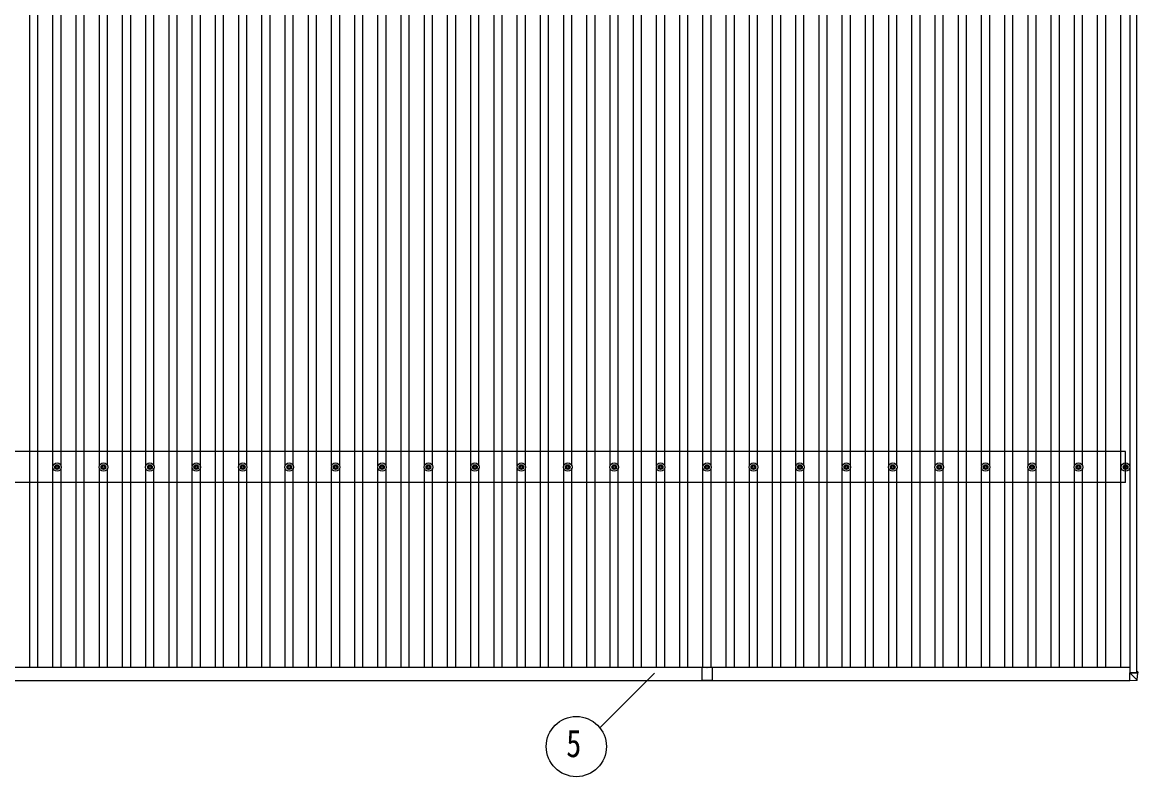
# Model space of a CAD drawing. Units: millimetres, scale not verified. Extents: x -18922 to 18922, y -13365 to 13365.
# Drawn here: x -13471 to -8666, y -365 to 2883 of the extents above; entities that cross this region are included whole.
import ezdxf
from ezdxf.enums import TextEntityAlignment as Align

# ---------------------------------------------------------------- set-up
doc = ezdxf.new("R2010")
doc.units = ezdxf.units.MM
doc.header["$LTSCALE"] = 70
for name, color, linetype in [('0-5_YKK_13', 4, 'Continuous'), ('0-6_YKK_A1', 4, 'Continuous'), ('0-7_YKK_D', 6, 'Continuous')]:
    doc.layers.add(name, color=color, linetype=linetype)
doc.styles.add('ＭＳ ゴシック', font='')
doc.styles.get('ＭＳ ゴシック').set_extended_font_data('MS Gothic')

msp = doc.modelspace()

# ---------------------------------------------------------------- linework, layer by layer
at = {"layer": '0-5_YKK_13'}
for p, q in [((-13331.44, 969.86), (-13327.02, 969.86)), ((-13331.44, 966.36), (-13327.02, 966.36)), ((-13323.19, 978.11), (-13323.19, 973.69)), ((-13323.19, 962.53), (-13323.19, 958.11)), ((-13319.69, 978.11), (-13319.69, 973.69)), ((-13319.69, 962.53), (-13319.69, 958.11)), ((-13315.86, 969.86), (-13311.44, 969.86)), ((-13315.86, 966.36), (-13311.44, 966.36)), ((-13131.44, 969.86), (-13127.02, 969.86)), ((-13131.44, 966.36), (-13127.02, 966.36)), ((-13123.19, 978.11), (-13123.19, 973.69)), ((-13123.19, 962.53), (-13123.19, 958.11)), ((-13119.69, 978.11), (-13119.69, 973.69)), ((-13119.69, 962.53), (-13119.69, 958.11)), ((-13115.86, 969.86), (-13111.44, 969.86)), ((-13115.86, 966.36), (-13111.44, 966.36)), ((-12931.44, 969.86), (-12927.02, 969.86)), ((-12931.44, 966.36), (-12927.02, 966.36)), ((-12923.19, 978.11), (-12923.19, 973.69)), ((-12923.19, 962.53), (-12923.19, 958.11)), ((-12919.69, 978.11), (-12919.69, 973.69)), ((-12919.69, 962.53), (-12919.69, 958.11)), ((-12915.86, 969.86), (-12911.44, 969.86)), ((-12915.86, 966.36), (-12911.44, 966.36)), ((-12731.44, 969.86), (-12727.02, 969.86)), ((-12731.44, 966.36), (-12727.02, 966.36)), ((-12723.19, 978.11), (-12723.19, 973.69)), ((-12723.19, 962.53), (-12723.19, 958.11)), ((-12719.69, 978.11), (-12719.69, 973.69)), ((-12719.69, 962.53), (-12719.69, 958.11)), ((-12715.86, 969.86), (-12711.44, 969.86)), ((-12715.86, 966.36), (-12711.44, 966.36)), ((-12531.44, 969.86), (-12527.02, 969.86)), ((-12531.44, 966.36), (-12527.02, 966.36)), ((-12523.19, 978.11), (-12523.19, 973.69)), ((-12523.19, 962.53), (-12523.19, 958.11)), ((-12519.69, 978.11), (-12519.69, 973.69)), ((-12519.69, 962.53), (-12519.69, 958.11)), ((-12515.86, 969.86), (-12511.44, 969.86)), ((-12515.86, 966.36), (-12511.44, 966.36)), ((-12331.44, 969.86), (-12327.02, 969.86)), ((-12331.44, 966.36), (-12327.02, 966.36)), ((-12323.19, 978.11), (-12323.19, 973.69)), ((-12323.19, 962.53), (-12323.19, 958.11)), ((-12319.69, 978.11), (-12319.69, 973.69)), ((-12319.69, 962.53), (-12319.69, 958.11)), ((-12315.86, 969.86), (-12311.44, 969.86)), ((-12315.86, 966.36), (-12311.44, 966.36)), ((-12131.44, 969.86), (-12127.02, 969.86)), ((-12131.44, 966.36), (-12127.02, 966.36)), ((-12123.19, 978.11), (-12123.19, 973.69)), ((-12123.19, 962.53), (-12123.19, 958.11)), ((-12119.69, 978.11), (-12119.69, 973.69)), ((-12119.69, 962.53), (-12119.69, 958.11)), ((-12115.86, 969.86), (-12111.44, 969.86)), ((-12115.86, 966.36), (-12111.44, 966.36)), ((-11931.44, 969.86), (-11927.02, 969.86)), ((-11931.44, 966.36), (-11927.02, 966.36)), ((-11923.19, 978.11), (-11923.19, 973.69)), ((-11923.19, 962.53), (-11923.19, 958.11)), ((-11919.69, 978.11), (-11919.69, 973.69)), ((-11919.69, 962.53), (-11919.69, 958.11)), ((-11915.86, 969.86), (-11911.44, 969.86)), ((-11915.86, 966.36), (-11911.44, 966.36)), ((-11731.44, 969.86), (-11727.02, 969.86)), ((-11731.44, 966.36), (-11727.02, 966.36)), ((-11723.19, 978.11), (-11723.19, 973.69)), ((-11723.19, 962.53), (-11723.19, 958.11)), ((-11719.69, 978.11), (-11719.69, 973.69)), ((-11719.69, 962.53), (-11719.69, 958.11)), ((-11715.86, 969.86), (-11711.44, 969.86)), ((-11715.86, 966.36), (-11711.44, 966.36)), ((-11531.44, 969.86), (-11527.02, 969.86)), ((-11531.44, 966.36), (-11527.02, 966.36)), ((-11523.19, 978.11), (-11523.19, 973.69)), ((-11523.19, 962.53), (-11523.19, 958.11)), ((-11519.69, 978.11), (-11519.69, 973.69)), ((-11519.69, 962.53), (-11519.69, 958.11)), ((-11515.86, 969.86), (-11511.44, 969.86)), ((-11515.86, 966.36), (-11511.44, 966.36)), ((-11331.44, 969.86), (-11327.02, 969.86)), ((-11331.44, 966.36), (-11327.02, 966.36)), ((-11323.19, 978.11), (-11323.19, 973.69)), ((-11323.19, 962.53), (-11323.19, 958.11)), ((-11319.69, 978.11), (-11319.69, 973.69)), ((-11319.69, 962.53), (-11319.69, 958.11)), ((-11315.86, 969.86), (-11311.44, 969.86)), ((-11315.86, 966.36), (-11311.44, 966.36)), ((-11131.44, 969.86), (-11127.02, 969.86)), ((-11131.44, 966.36), (-11127.02, 966.36)), ((-11123.19, 978.11), (-11123.19, 973.69)), ((-11123.19, 962.53), (-11123.19, 958.11)), ((-11119.69, 978.11), (-11119.69, 973.69)), ((-11119.69, 962.53), (-11119.69, 958.11)), ((-11115.86, 969.86), (-11111.44, 969.86)), ((-11115.86, 966.36), (-11111.44, 966.36)), ((-10931.44, 969.86), (-10927.02, 969.86)), ((-10931.44, 966.36), (-10927.02, 966.36)), ((-10923.19, 978.11), (-10923.19, 973.69)), ((-10923.19, 962.53), (-10923.19, 958.11)), ((-10919.69, 978.11), (-10919.69, 973.69)), ((-10919.69, 962.53), (-10919.69, 958.11)), ((-10915.86, 969.86), (-10911.44, 969.86)), ((-10915.86, 966.36), (-10911.44, 966.36)), ((-10731.44, 969.86), (-10727.02, 969.86)), ((-10731.44, 966.36), (-10727.02, 966.36)), ((-10723.19, 978.11), (-10723.19, 973.69)), ((-10723.19, 962.53), (-10723.19, 958.11)), ((-10719.69, 978.11), (-10719.69, 973.69)), ((-10719.69, 962.53), (-10719.69, 958.11)), ((-10715.86, 969.86), (-10711.44, 969.86)), ((-10715.86, 966.36), (-10711.44, 966.36)), ((-10531.44, 969.86), (-10527.02, 969.86)), ((-10531.44, 966.36), (-10527.02, 966.36)), ((-10523.19, 978.11), (-10523.19, 973.69)), ((-10523.19, 962.53), (-10523.19, 958.11)), ((-10519.69, 978.11), (-10519.69, 973.69)), ((-10519.69, 962.53), (-10519.69, 958.11)), ((-10515.86, 969.86), (-10511.44, 969.86)), ((-10515.86, 966.36), (-10511.44, 966.36)), ((-10331.44, 969.86), (-10327.02, 969.86)), ((-10331.44, 966.36), (-10327.02, 966.36)), ((-10323.19, 978.11), (-10323.19, 973.69)), ((-10323.19, 962.53), (-10323.19, 958.11)), ((-10319.69, 978.11), (-10319.69, 973.69)), ((-10319.69, 962.53), (-10319.69, 958.11)), ((-10315.86, 969.86), (-10311.44, 969.86)), ((-10315.86, 966.36), (-10311.44, 966.36)), ((-10131.44, 969.86), (-10127.02, 969.86)), ((-10131.44, 966.36), (-10127.02, 966.36)), ((-10123.19, 978.11), (-10123.19, 973.69)), ((-10123.19, 962.53), (-10123.19, 958.11)), ((-10119.69, 978.11), (-10119.69, 973.69)), ((-10119.69, 962.53), (-10119.69, 958.11)), ((-10115.86, 969.86), (-10111.44, 969.86)), ((-10115.86, 966.36), (-10111.44, 966.36)), ((-9931.44, 969.86), (-9927.02, 969.86)), ((-9931.44, 966.36), (-9927.02, 966.36)), ((-9923.19, 978.11), (-9923.19, 973.69)), ((-9923.19, 962.53), (-9923.19, 958.11)), ((-9919.69, 978.11), (-9919.69, 973.69)), ((-9919.69, 962.53), (-9919.69, 958.11)), ((-9915.86, 969.86), (-9911.44, 969.86)), ((-9915.86, 966.36), (-9911.44, 966.36)), ((-9731.44, 969.86), (-9727.02, 969.86)), ((-9731.44, 966.36), (-9727.02, 966.36)), ((-9723.19, 978.11), (-9723.19, 973.69)), ((-9723.19, 962.53), (-9723.19, 958.11)), ((-9719.69, 978.11), (-9719.69, 973.69)), ((-9719.69, 962.53), (-9719.69, 958.11)), ((-9715.86, 969.86), (-9711.44, 969.86)), ((-9715.86, 966.36), (-9711.44, 966.36)), ((-9531.44, 969.86), (-9527.02, 969.86)), ((-9531.44, 966.36), (-9527.02, 966.36)), ((-9523.19, 978.11), (-9523.19, 973.69)), ((-9523.19, 962.53), (-9523.19, 958.11)), ((-9519.69, 978.11), (-9519.69, 973.69)), ((-9519.69, 962.53), (-9519.69, 958.11)), ((-9515.86, 969.86), (-9511.44, 969.86)), ((-9515.86, 966.36), (-9511.44, 966.36)), ((-9331.44, 969.86), (-9327.02, 969.86)), ((-9331.44, 966.36), (-9327.02, 966.36)), ((-9323.19, 978.11), (-9323.19, 973.69)), ((-9323.19, 962.53), (-9323.19, 958.11)), ((-9319.69, 978.11), (-9319.69, 973.69)), ((-9319.69, 962.53), (-9319.69, 958.11)), ((-9315.86, 969.86), (-9311.44, 969.86)), ((-9315.86, 966.36), (-9311.44, 966.36)), ((-9131.44, 969.86), (-9127.02, 969.86)), ((-9131.44, 966.36), (-9127.02, 966.36)), ((-9123.19, 978.11), (-9123.19, 973.69)), ((-9123.19, 962.53), (-9123.19, 958.11)), ((-9119.69, 978.11), (-9119.69, 973.69)), ((-9119.69, 962.53), (-9119.69, 958.11)), ((-9115.86, 969.86), (-9111.44, 969.86)), ((-9115.86, 966.36), (-9111.44, 966.36)), ((-8931.44, 969.86), (-8927.02, 969.86)), ((-8931.44, 966.36), (-8927.02, 966.36)), ((-8923.19, 978.11), (-8923.19, 973.69)), ((-8923.19, 962.53), (-8923.19, 958.11)), ((-8919.69, 978.11), (-8919.69, 973.69)), ((-8919.69, 962.53), (-8919.69, 958.11)), ((-8915.86, 969.86), (-8911.44, 969.86)), ((-8915.86, 966.36), (-8911.44, 966.36)), ((-8728.69, 969.86), (-8724.27, 969.86)), ((-8728.69, 966.36), (-8724.27, 966.36)), ((-8720.44, 978.11), (-8720.44, 973.69)), ((-8720.44, 962.53), (-8720.44, 958.11)), ((-8716.94, 978.11), (-8716.94, 973.69)), ((-8716.94, 962.53), (-8716.94, 958.11)), ((-8713.11, 969.86), (-8708.69, 969.86)), ((-8713.11, 966.36), (-8708.69, 966.36)), ((-10522.15, 105.09), (-10543.94, 105.09)), ((-10543.94, 105.09), (-10543.94, 48.59)), ((-10498.94, 105.09), (-10520.72, 105.09)), ((-10498.94, 105.09), (-10498.94, 48.59)), ((-10498.94, 48.59), (-10543.94, 48.59)), ((-8700.74, 81.91), (-8700.74, 82)), ((-8668.34, 81.97), (-8700.74, 81.91)), ((-8700.74, 81.91), (-8670.3, 51.54)), ((-8700.74, 49.59), (-8700.74, 81.91)), ((-8670.18, 49.62), (-8700.74, 47.75)), ((-8700.74, 49.59), (-8700.74, 47.75)), ((-8700.71, 82), (-8669.41, 82.05)), ((-8667.37, 86.88), (-8669.74, 86.88)), ((-8669.74, 86.88), (-8669.74, 82.05)), ((-8669.74, 86.8), (-8669.4, 86.8)), ((-8669.74, 83.34), (-8669.06, 83.34)), ((-8669.15, 83.34), (-8668.94, 86.78)), ((-8669.06, 83.34), (-8669.06, 83.29)), ((-8668.94, 82.07), (-8668.94, 86.78)), ((-8668.31, 51.49), (-8666.44, 82.04)), ((-8666.44, 86.85), (-8666.44, 82.04))]:
    msp.add_line(p, q, dxfattribs=at)
msp.add_lwpolyline([(-8669.13, 82.05), (-8669.06, 83.29), (-8669.74, 83.29)], dxfattribs=at)
for centre, radius in [((-13321.44, 968.11), 18.25), ((-13321.44, 968.11), 10.15), ((-13321.44, 968.11), 5.85), ((-13321.44, 968.11), 5.25), ((-13121.44, 968.11), 18.25), ((-13121.44, 968.11), 10.15), ((-13121.44, 968.11), 5.85), ((-13121.44, 968.11), 5.25), ((-12921.44, 968.11), 18.25), ((-12921.44, 968.11), 10.15), ((-12921.44, 968.11), 5.85), ((-12921.44, 968.11), 5.25), ((-12721.44, 968.11), 18.25), ((-12721.44, 968.11), 10.15), ((-12721.44, 968.11), 5.85), ((-12721.44, 968.11), 5.25), ((-12521.44, 968.11), 18.25), ((-12521.44, 968.11), 10.15), ((-12521.44, 968.11), 5.85), ((-12521.44, 968.11), 5.25), ((-12321.44, 968.11), 18.25), ((-12321.44, 968.11), 10.15), ((-12321.44, 968.11), 5.85), ((-12321.44, 968.11), 5.25), ((-12121.44, 968.11), 18.25), ((-12121.44, 968.11), 10.15), ((-12121.44, 968.11), 5.85), ((-12121.44, 968.11), 5.25), ((-11921.44, 968.11), 18.25), ((-11921.44, 968.11), 10.15), ((-11921.44, 968.11), 5.85), ((-11921.44, 968.11), 5.25), ((-11721.44, 968.11), 18.25), ((-11721.44, 968.11), 10.15), ((-11721.44, 968.11), 5.85), ((-11721.44, 968.11), 5.25), ((-11521.44, 968.11), 18.25), ((-11521.44, 968.11), 10.15), ((-11521.44, 968.11), 5.85), ((-11521.44, 968.11), 5.25), ((-11321.44, 968.11), 18.25), ((-11321.44, 968.11), 10.15), ((-11321.44, 968.11), 5.85), ((-11321.44, 968.11), 5.25), ((-11121.44, 968.11), 18.25), ((-11121.44, 968.11), 10.15), ((-11121.44, 968.11), 5.85), ((-11121.44, 968.11), 5.25), ((-10921.44, 968.11), 18.25), ((-10921.44, 968.11), 10.15), ((-10921.44, 968.11), 5.85), ((-10921.44, 968.11), 5.25), ((-10721.44, 968.11), 18.25), ((-10721.44, 968.11), 10.15), ((-10721.44, 968.11), 5.85), ((-10721.44, 968.11), 5.25), ((-10521.44, 968.11), 18.25), ((-10521.44, 968.11), 10.15), ((-10521.44, 968.11), 5.85), ((-10521.44, 968.11), 5.25), ((-10321.44, 968.11), 18.25), ((-10321.44, 968.11), 10.15), ((-10321.44, 968.11), 5.85), ((-10321.44, 968.11), 5.25), ((-10121.44, 968.11), 18.25), ((-10121.44, 968.11), 10.15), ((-10121.44, 968.11), 5.85), ((-10121.44, 968.11), 5.25), ((-9921.44, 968.11), 18.25), ((-9921.44, 968.11), 10.15), ((-9921.44, 968.11), 5.85), ((-9921.44, 968.11), 5.25), ((-9721.44, 968.11), 18.25), ((-9721.44, 968.11), 10.15), ((-9721.44, 968.11), 5.85), ((-9721.44, 968.11), 5.25), ((-9521.44, 968.11), 18.25), ((-9521.44, 968.11), 10.15), ((-9521.44, 968.11), 5.85), ((-9521.44, 968.11), 5.25), ((-9321.44, 968.11), 18.25), ((-9321.44, 968.11), 10.15), ((-9321.44, 968.11), 5.85), ((-9321.44, 968.11), 5.25), ((-9121.44, 968.11), 18.25), ((-9121.44, 968.11), 10.15), ((-9121.44, 968.11), 5.85), ((-9121.44, 968.11), 5.25), ((-8921.44, 968.11), 18.25), ((-8921.44, 968.11), 10.15), ((-8921.44, 968.11), 5.85), ((-8921.44, 968.11), 5.25), ((-8718.69, 968.11), 18.25), ((-8718.69, 968.11), 10.15), ((-8718.69, 968.11), 5.85), ((-8718.69, 968.11), 5.25)]:
    msp.add_circle(centre, radius, dxfattribs=at)
for centre, radius, start, end in [((-10522.15, 104.59), 0.5, 44.427, 90), ((-10521.44, 105.29), 0.5, 224.427, 315.573), ((-10520.72, 104.59), 0.5, 90, 135.573), ((-8670.3, 51.61), 2, 273.49196, 356.49194)]:
    msp.add_arc(centre, radius, start, end, dxfattribs=at)
for centre, major_axis, ratio, start_param, end_param in [((-8700.74, 82.01), (0.707, 0.001), 0.023584, 4.7123684, 4.7493839), ((-8668.1, 87.54), (2.1, 36.05), 0.055302, 3.0925362, 3.1416033), ((-8670.3, 51.61), (2, -0.12), 0.057795, 4.76669, 6.2852242), ((-8669.44, 86.78), (0.501, 0), 0.033322, 6.2831814, 7.7879995), ((-8669.44, 82.07), (0.501, 0), 0.033268, 4.7646509, 6.2831851), ((-8668.44, 82.04), (2, 0), 0.033268, 4.7646509, 6.2831851), ((-8667.44, 86.85), (1, 0), 0.033322, 6.2831814, 7.7879995)]:
    msp.add_ellipse(centre, major_axis=major_axis, ratio=ratio, start_param=start_param, end_param=end_param, dxfattribs=at)
at = {"layer": '0-6_YKK_A1'}
for p, q in [((-13438.94, 106.74), (-13438.94, 10825.09)), ((-13403.94, 106.74), (-13403.94, 10825.09)), ((-13238.94, 106.74), (-13238.94, 10825.09)), ((-13203.94, 106.74), (-13203.94, 10825.09)), ((-13038.94, 106.74), (-13038.94, 10825.09)), ((-13003.94, 106.74), (-13003.94, 10825.09)), ((-12838.94, 106.74), (-12838.94, 10825.09)), ((-12803.94, 106.74), (-12803.94, 10825.09)), ((-12638.94, 106.74), (-12638.94, 10825.09)), ((-12603.94, 106.74), (-12603.94, 10825.09)), ((-12438.94, 106.74), (-12438.94, 10825.09)), ((-12403.94, 106.74), (-12403.94, 10825.09)), ((-12238.94, 106.74), (-12238.94, 10825.09)), ((-12203.94, 106.74), (-12203.94, 10825.09)), ((-12038.94, 106.74), (-12038.94, 10825.09)), ((-12003.94, 106.74), (-12003.94, 10825.09)), ((-11838.94, 106.74), (-11838.94, 10825.09)), ((-11803.94, 106.74), (-11803.94, 10825.09)), ((-11638.94, 106.74), (-11638.94, 10825.09)), ((-11603.94, 106.74), (-11603.94, 10825.09)), ((-11438.94, 106.74), (-11438.94, 10825.09)), ((-11403.94, 106.74), (-11403.94, 10825.09)), ((-11238.94, 106.74), (-11238.94, 10825.09)), ((-11203.94, 106.74), (-11203.94, 10825.09)), ((-11038.94, 106.74), (-11038.94, 10825.09)), ((-11003.94, 106.74), (-11003.94, 10825.09)), ((-10838.94, 106.74), (-10838.94, 10825.09)), ((-10803.94, 106.74), (-10803.94, 10825.09)), ((-10638.94, 106.74), (-10638.94, 10825.09)), ((-10603.94, 106.74), (-10603.94, 10825.09)), ((-10438.94, 106.74), (-10438.94, 10825.09)), ((-10403.94, 106.74), (-10403.94, 10825.09)), ((-10238.94, 106.74), (-10238.94, 10825.09)), ((-10203.94, 106.74), (-10203.94, 10825.09)), ((-10038.94, 106.74), (-10038.94, 10825.09)), ((-10003.94, 106.74), (-10003.94, 10825.09)), ((-9838.94, 106.74), (-9838.94, 10825.09)), ((-9803.94, 106.74), (-9803.94, 10825.09)), ((-9638.94, 106.74), (-9638.94, 10825.09)), ((-9603.94, 106.74), (-9603.94, 10825.09)), ((-9438.94, 106.74), (-9438.94, 10825.09)), ((-9403.94, 106.74), (-9403.94, 10825.09)), ((-9238.94, 106.74), (-9238.94, 10825.09)), ((-9203.94, 106.74), (-9203.94, 10825.09)), ((-9038.94, 106.74), (-9038.94, 10825.09)), ((-9003.94, 106.74), (-9003.94, 10825.09)), ((-8838.94, 106.74), (-8838.94, 10825.09)), ((-8803.94, 106.74), (-8803.94, 10825.09)), ((-8738.94, 106.74), (-8738.94, 10825.09)), ((-8698.44, 82), (-8698.44, 10851.63)), ((-8669.44, 86.88), (-8669.44, 10851.68)), ((-13338.94, 973.29), (-13338.94, 3962.93)), ((-13303.94, 973.29), (-13303.94, 3962.93)), ((-13138.94, 973.29), (-13138.94, 3962.93)), ((-13103.94, 973.29), (-13103.94, 3962.93)), ((-12938.94, 973.29), (-12938.94, 3962.93)), ((-12903.94, 973.29), (-12903.94, 3962.93)), ((-12738.94, 973.29), (-12738.94, 3962.93)), ((-12703.94, 973.29), (-12703.94, 3962.93)), ((-12538.94, 973.29), (-12538.94, 3962.93)), ((-12503.94, 973.29), (-12503.94, 3962.93)), ((-12338.94, 973.29), (-12338.94, 3962.93)), ((-12303.94, 973.29), (-12303.94, 3962.93)), ((-12138.94, 973.29), (-12138.94, 3962.93)), ((-12103.94, 973.29), (-12103.94, 3962.93)), ((-11938.94, 973.29), (-11938.94, 3962.93)), ((-11903.94, 973.29), (-11903.94, 3962.93)), ((-11738.94, 973.29), (-11738.94, 3962.93)), ((-11703.94, 973.29), (-11703.94, 3962.93)), ((-11538.94, 973.29), (-11538.94, 3962.93)), ((-11503.94, 973.29), (-11503.94, 3962.93)), ((-11338.94, 973.29), (-11338.94, 3962.93)), ((-11303.94, 973.29), (-11303.94, 3962.93)), ((-11138.94, 973.29), (-11138.94, 3962.93)), ((-11103.94, 973.29), (-11103.94, 3962.93)), ((-10938.94, 973.29), (-10938.94, 3962.93)), ((-10903.94, 973.29), (-10903.94, 3962.93)), ((-10738.94, 973.29), (-10738.94, 3962.93)), ((-10703.94, 973.29), (-10703.94, 3962.93)), ((-10538.94, 973.29), (-10538.94, 3962.93)), ((-10503.94, 973.29), (-10503.94, 3962.93)), ((-10338.94, 973.29), (-10338.94, 3962.93)), ((-10303.94, 973.29), (-10303.94, 3962.93)), ((-10138.94, 973.29), (-10138.94, 3962.93)), ((-10103.94, 973.29), (-10103.94, 3962.93)), ((-9938.94, 973.29), (-9938.94, 3962.93)), ((-9903.94, 973.29), (-9903.94, 3962.93)), ((-9738.94, 973.29), (-9738.94, 3962.93)), ((-9703.94, 973.29), (-9703.94, 3962.93)), ((-9538.94, 973.29), (-9538.94, 3962.93)), ((-9503.94, 973.29), (-9503.94, 3962.93)), ((-9338.94, 973.29), (-9338.94, 3962.93)), ((-9303.94, 973.29), (-9303.94, 3962.93)), ((-9138.94, 973.29), (-9138.94, 3962.93)), ((-9103.94, 973.29), (-9103.94, 3962.93)), ((-8938.94, 973.29), (-8938.94, 3962.93)), ((-8903.94, 973.29), (-8903.94, 3962.93)), ((-8718.69, 1035.11), (-16521.44, 1035.11)), ((-8718.69, 901.11), (-8718.69, 1035.11)), ((-13338.94, 106.74), (-13338.94, 962.93)), ((-13303.94, 106.74), (-13303.94, 962.93)), ((-13138.94, 106.74), (-13138.94, 962.93)), ((-13103.94, 106.74), (-13103.94, 962.93)), ((-12938.94, 106.74), (-12938.94, 962.93)), ((-12903.94, 106.74), (-12903.94, 962.93)), ((-12738.94, 106.74), (-12738.94, 962.93)), ((-12703.94, 106.74), (-12703.94, 962.93)), ((-12538.94, 106.74), (-12538.94, 962.93)), ((-12503.94, 106.74), (-12503.94, 962.93)), ((-12338.94, 106.74), (-12338.94, 962.93)), ((-12303.94, 106.74), (-12303.94, 962.93)), ((-12138.94, 106.74), (-12138.94, 962.93)), ((-12103.94, 106.74), (-12103.94, 962.93)), ((-11938.94, 106.74), (-11938.94, 962.93)), ((-11903.94, 106.74), (-11903.94, 962.93)), ((-11738.94, 106.74), (-11738.94, 962.93)), ((-11703.94, 106.74), (-11703.94, 962.93)), ((-11538.94, 106.74), (-11538.94, 962.93)), ((-11503.94, 106.74), (-11503.94, 962.93)), ((-11338.94, 106.74), (-11338.94, 962.93)), ((-11303.94, 106.74), (-11303.94, 962.93)), ((-11138.94, 106.74), (-11138.94, 962.93)), ((-11103.94, 106.74), (-11103.94, 962.93)), ((-10938.94, 106.74), (-10938.94, 962.93)), ((-10903.94, 106.74), (-10903.94, 962.93)), ((-10738.94, 106.74), (-10738.94, 962.93)), ((-10703.94, 106.74), (-10703.94, 962.93)), ((-10538.94, 106.74), (-10538.94, 962.93)), ((-10503.94, 106.74), (-10503.94, 962.93)), ((-10338.94, 106.74), (-10338.94, 962.93)), ((-10303.94, 106.74), (-10303.94, 962.93)), ((-10138.94, 106.74), (-10138.94, 962.93)), ((-10103.94, 106.74), (-10103.94, 962.93)), ((-9938.94, 106.74), (-9938.94, 962.93)), ((-9903.94, 106.74), (-9903.94, 962.93)), ((-9738.94, 106.74), (-9738.94, 962.93)), ((-9703.94, 106.74), (-9703.94, 962.93)), ((-9538.94, 106.74), (-9538.94, 962.93)), ((-9503.94, 106.74), (-9503.94, 962.93)), ((-9338.94, 106.74), (-9338.94, 962.93)), ((-9303.94, 106.74), (-9303.94, 962.93)), ((-9138.94, 106.74), (-9138.94, 962.93)), ((-9103.94, 106.74), (-9103.94, 962.93)), ((-8938.94, 106.74), (-8938.94, 962.93)), ((-8903.94, 106.74), (-8903.94, 962.93)), ((-8718.69, 901.11), (-16521.44, 901.11)), ((-16544.44, 106.74), (-8698.44, 106.74)), ((-16542.95, 49.59), (-8700.74, 49.59))]:
    msp.add_line(p, q, dxfattribs=at)
at = {"layer": '0-7_YKK_D'}
msp.add_line((-10983.18, -154.88), (-10748.1, 80.2), dxfattribs=at)
msp.add_circle((-11084.72, -235.41), 129.6, dxfattribs=at)

# ---------------------------------------------------------------- texts
at = {"layer": '0-7_YKK_D', "style": 'ＭＳ ゴシック', "width": 0.8}
msp.add_text('5', height=118.8, dxfattribs=at).set_placement((-11127.92, -316.41), align=Align.BOTTOM_LEFT)

doc.saveas('drawing.dxf')
